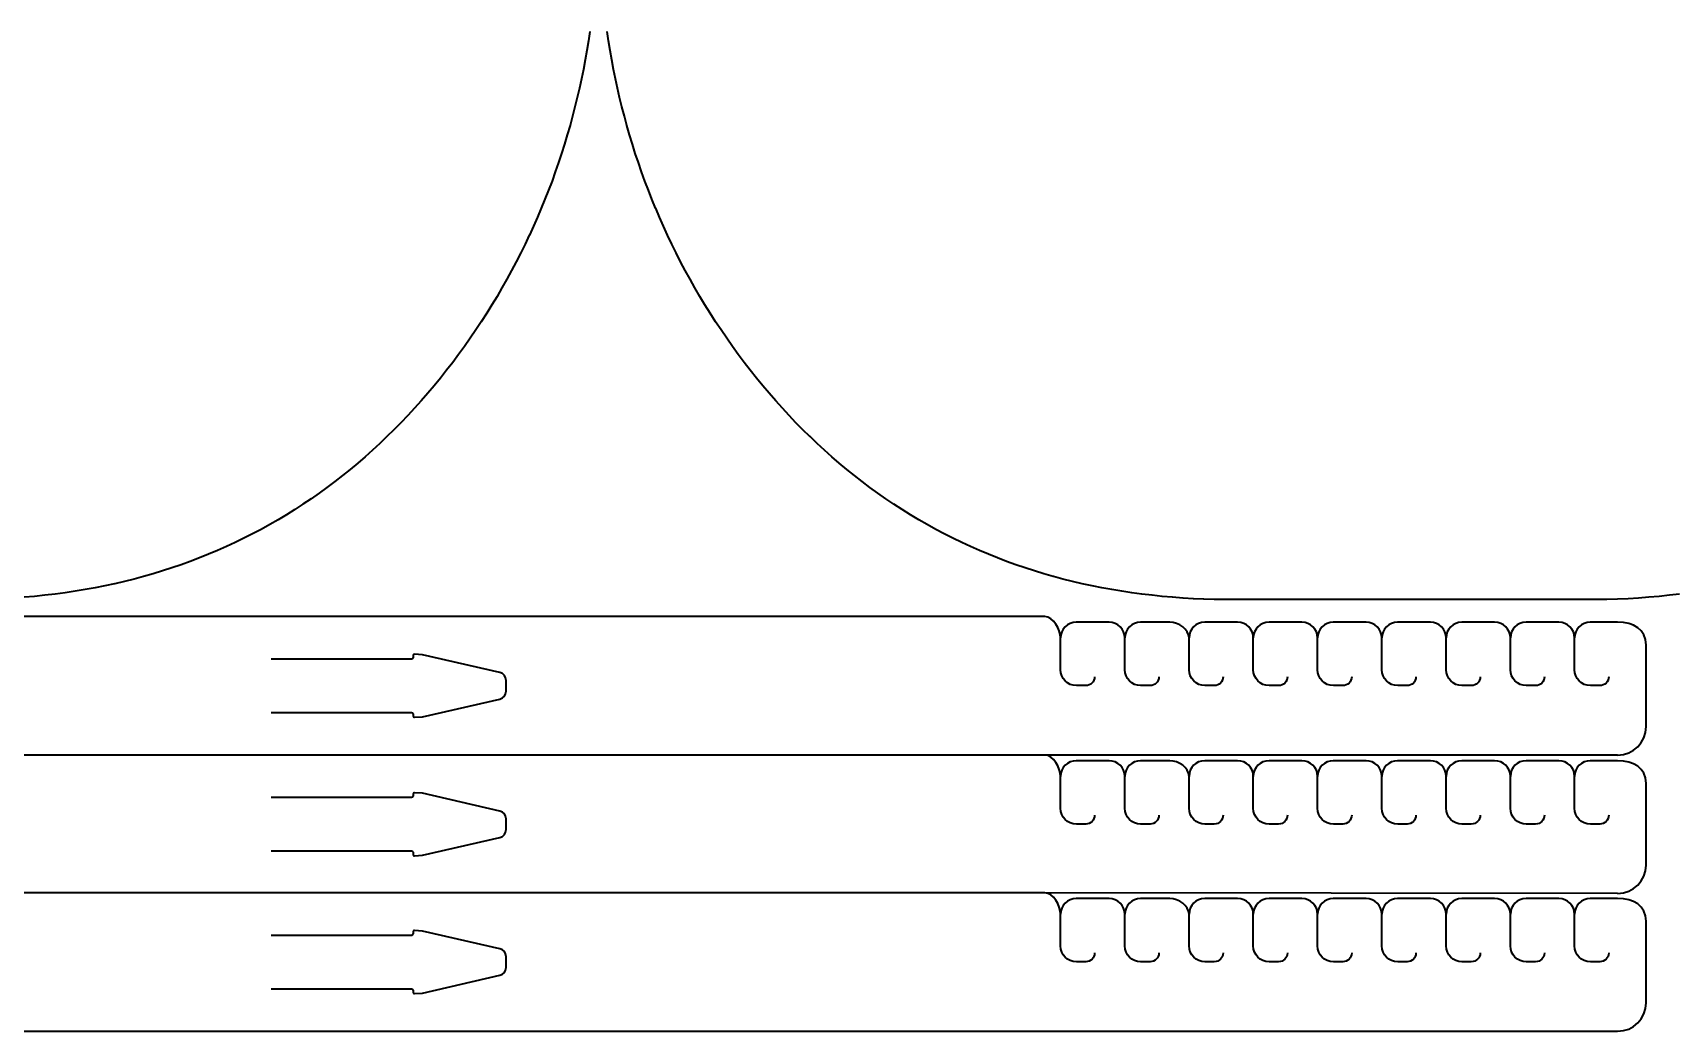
# Model space of a CAD drawing. Header units: inches. Extents: x 0 to 1019, y -766 to -19.
# Drawn here: x 509.4 to 815.6, y -765.6 to -579 of the extents above; entities that cross this region are included whole.
import ezdxf

# ---------------------------------------------------------------- set-up
doc = ezdxf.new("R2010")
doc.units = ezdxf.units.IN
doc.header["$MEASUREMENT"] = 0
doc.layers.add('Layer 1', color=7, linetype='Continuous')

# ---------------------------------------------------------------- blocks, each defined once
blk = doc.blocks.new('block 6')
at = {"layer": 'Layer 1', "color": 178, "lineweight": 35, "true_color": 0x010101}
blk.add_lwpolyline([(613.43, -578.78), (613.17, -580.56), (613.17, -580.56), (612.88, -582.33), (612.88, -582.34), (612.57, -584.11), (612.57, -584.11), (612.24, -585.87), (611.88, -587.64), (611.88, -587.64), (611.5, -589.39), (611.5, -589.4), (611.1, -591.15), (611.1, -591.15), (610.67, -592.9), (610.67, -592.9), (610.22, -594.65), (609.74, -596.39), (609.74, -596.39), (609.24, -598.13), (609.24, -598.13), (608.72, -599.86), (608.72, -599.86), (608.17, -601.59), (608.17, -601.59), (607.6, -603.31), (607.6, -603.31), (607, -605.03), (606.38, -606.74), (606.38, -606.74), (605.73, -608.45), (605.73, -608.45), (605.06, -610.14), (604.37, -611.84), (604.37, -611.84), (603.65, -613.52), (602.91, -615.2), (602.91, -615.2), (602.15, -616.87), (602.14, -616.87), (601.35, -618.53), (601.35, -618.53), (600.54, -620.18), (599.7, -621.83), (599.7, -621.83), (598.84, -623.46), (598.84, -623.46), (597.95, -625.08), (597.95, -625.08), (597.04, -626.7), (597.04, -626.7), (596.11, -628.3), (596.11, -628.3), (595.16, -629.89), (595.16, -629.89), (594.18, -631.46), (594.18, -631.47), (593.17, -633.03), (593.17, -633.03), (592.15, -634.58), (592.15, -634.58), (591.1, -636.12), (591.1, -636.12), (590.03, -637.64), (590.03, -637.64), (588.94, -639.14), (588.94, -639.15), (587.83, -640.63), (587.83, -640.64), (586.69, -642.11), (585.54, -643.56), (585.54, -643.57), (584.36, -645), (584.36, -645), (583.16, -646.42), (583.16, -646.42), (581.94, -647.82), (581.94, -647.82), (580.7, -649.21), (580.7, -649.21), (579.45, -650.57), (579.44, -650.57), (578.17, -651.91), (578.17, -651.91), (576.87, -653.22), (575.55, -654.52), (575.55, -654.52), (574.22, -655.79), (574.21, -655.79), (572.86, -657.04), (572.86, -657.04), (571.49, -658.27), (571.49, -658.27), (570.1, -659.47), (570.1, -659.47), (568.69, -660.65), (568.69, -660.65), (567.26, -661.8), (567.26, -661.8), (565.82, -662.92), (565.82, -662.93), (564.36, -664.02), (564.35, -664.02), (562.88, -665.1), (562.88, -665.1), (561.38, -666.14), (561.38, -666.14), (559.87, -667.16), (559.87, -667.16), (558.34, -668.15), (558.34, -668.15), (556.8, -669.12), (556.8, -669.12), (555.24, -670.05), (555.24, -670.05), (553.67, -670.96), (553.67, -670.96), (552.08, -671.84), (552.08, -671.84), (550.47, -672.69), (550.47, -672.69), (548.85, -673.51), (548.85, -673.51), (547.22, -674.31), (547.22, -674.31), (545.57, -675.07), (545.57, -675.07), (543.91, -675.81), (543.91, -675.81), (542.23, -676.51), (542.23, -676.51), (540.54, -677.19), (540.54, -677.19), (538.83, -677.84), (538.83, -677.84), (537.11, -678.46), (537.11, -678.46), (535.38, -679.06), (535.38, -679.06), (533.63, -679.62), (533.63, -679.62), (531.88, -680.16), (531.87, -680.16), (530.1, -680.66), (530.1, -680.66), (528.32, -681.14), (528.32, -681.14), (526.52, -681.59), (526.52, -681.59), (524.71, -682.01), (524.7, -682.01), (522.88, -682.4), (522.88, -682.4), (521.04, -682.77), (521.04, -682.77), (519.19, -683.11), (519.19, -683.11), (517.33, -683.42), (517.33, -683.42), (515.46, -683.7), (515.45, -683.7), (513.57, -683.95), (513.57, -683.95), (511.67, -684.17), (511.67, -684.17), (509.76, -684.37), (509.75, -684.37), (507.83, -684.54)], dxfattribs=at)
blk = doc.blocks.new('block 7')
at = {"layer": 'Layer 1', "color": 178, "lineweight": 35, "true_color": 0x010101}
blk.add_lwpolyline([(816.95, -683.95), (815.05, -684.17), (815.05, -684.17), (813.14, -684.37), (813.14, -684.37), (811.21, -684.54), (811.21, -684.54), (809.28, -684.68), (809.28, -684.68), (807.33, -684.8), (807.33, -684.8), (805.37, -684.89), (805.36, -684.89), (803.39, -684.94), (803.39, -684.94), (730.1, -684.94), (730.1, -684.94), (728.13, -684.89), (728.13, -684.89), (726.16, -684.8), (726.16, -684.8), (724.22, -684.68), (724.21, -684.68), (722.28, -684.54), (722.28, -684.54), (720.35, -684.37), (720.35, -684.37), (718.44, -684.17), (718.44, -684.17), (716.54, -683.95), (716.54, -683.95), (714.65, -683.7), (714.65, -683.7), (712.78, -683.42), (712.78, -683.42), (710.91, -683.11), (710.91, -683.11), (709.06, -682.77), (709.06, -682.77), (707.23, -682.4), (707.23, -682.4), (705.4, -682.01), (705.4, -682.01), (703.59, -681.59), (703.59, -681.59), (701.79, -681.14), (701.79, -681.14), (700.01, -680.66), (700, -680.66), (698.23, -680.16), (698.23, -680.16), (696.47, -679.62), (696.47, -679.62), (694.73, -679.06), (694.72, -679.06), (692.99, -678.46), (692.99, -678.46), (691.27, -677.84), (691.27, -677.84), (689.57, -677.19), (689.57, -677.19), (687.88, -676.51), (687.88, -676.51), (686.2, -675.81), (686.2, -675.81), (684.54, -675.07), (684.54, -675.07), (682.89, -674.31), (682.89, -674.31), (681.25, -673.51), (681.25, -673.51), (679.63, -672.69), (679.63, -672.69), (678.03, -671.84), (678.03, -671.84), (676.44, -670.96), (676.44, -670.96), (674.86, -670.05), (674.86, -670.05), (673.31, -669.12), (673.3, -669.12), (671.76, -668.15), (671.76, -668.15), (670.23, -667.16), (670.23, -667.16), (668.72, -666.14), (668.72, -666.14), (667.23, -665.1), (667.23, -665.1), (665.75, -664.02), (665.75, -664.02), (664.29, -662.93), (664.29, -662.92), (662.85, -661.8), (662.84, -661.8), (661.42, -660.65), (661.42, -660.65), (660.01, -659.47), (660.01, -659.47), (658.62, -658.27), (658.62, -658.27), (657.25, -657.04), (657.25, -657.04), (655.89, -655.79), (655.89, -655.79), (654.56, -654.52), (654.55, -654.52), (653.24, -653.22), (651.94, -651.91), (651.94, -651.91), (650.66, -650.57), (650.66, -650.57), (649.4, -649.21), (649.4, -649.21), (648.16, -647.82), (648.16, -647.82), (646.95, -646.42), (646.94, -646.42), (645.75, -645), (645.75, -645), (644.57, -643.57), (644.57, -643.56), (643.41, -642.11), (642.28, -640.64), (642.28, -640.63), (641.17, -639.15), (641.17, -639.14), (640.07, -637.64), (640.07, -637.64), (639, -636.12), (639, -636.12), (637.96, -634.58), (637.96, -634.58), (636.93, -633.03), (636.93, -633.03), (635.93, -631.47), (635.93, -631.46), (634.95, -629.89), (634.95, -629.89), (634, -628.3), (633.99, -628.3), (633.06, -626.7), (633.06, -626.7), (632.15, -625.08), (632.15, -625.08), (631.27, -623.46), (631.27, -623.46), (630.4, -621.83), (630.4, -621.83), (629.57, -620.18), (628.75, -618.53), (628.75, -618.53), (627.96, -616.87), (627.96, -616.87), (627.19, -615.2), (627.19, -615.2), (626.45, -613.52), (625.74, -611.84), (625.73, -611.84), (625.04, -610.14), (624.37, -608.45), (624.37, -608.45), (623.73, -606.74), (623.73, -606.74), (623.11, -605.03), (622.51, -603.31), (622.51, -603.31), (621.94, -601.59), (621.94, -601.59), (621.39, -599.86), (621.39, -599.86), (620.87, -598.13), (620.87, -598.13), (620.37, -596.39), (620.37, -596.39), (619.89, -594.65), (619.44, -592.9), (619.44, -592.9), (619.01, -591.15), (619.01, -591.15), (618.61, -589.4), (618.61, -589.39), (618.22, -587.64), (618.22, -587.64), (617.87, -585.87), (617.53, -584.11), (617.53, -584.11), (617.22, -582.34), (617.22, -582.33), (616.94, -580.56), (616.94, -580.56), (616.67, -578.78)], dxfattribs=at)
blk = doc.blocks.new('block 9')
at = {"layer": 'Layer 1', "color": 178, "lineweight": 35, "true_color": 0x010101}
blk.add_open_spline([(805.38, -714.02), (808.32, -714.02), (810.69, -711.64), (810.69, -708.71), (810.69, -708.71), (810.69, -693.46), (810.69, -693.46), (810.69, -690.52), (808.32, -689.2), (805.38, -689.2), (805.38, -689.2), (800.28, -689.2), (800.28, -689.2), (798.66, -689.2), (797.35, -690.52), (797.35, -692.14)], degree=3, knots=[0, 0, 0, 0, 1, 1, 1, 2, 2, 2, 3, 3, 3, 4, 4, 4, 5, 5, 5, 5], dxfattribs=at)
blk = doc.blocks.new('block 8')
at = {"layer": 'Layer 1', "color": 178, "lineweight": 35, "true_color": 0x010101}
for points, knots in [([(707.72, -699.38), (707.72, -700.3), (706.98, -701.04), (706.06, -701.04), (706.06, -701.04), (704.31, -701.04), (704.31, -701.04), (702.67, -701.04), (701.35, -699.72), (701.35, -698.08), (701.35, -698.08), (701.35, -692.14), (701.35, -692.14), (701.35, -690.52), (700.03, -688.15), (698.41, -688.15), (698.41, -688.15), (566.34, -688.14), (566.34, -688.14), (566.34, -688.14), (121.13, -688.14), (121.13, -688.14), (118.2, -688.14), (115.82, -690.52), (115.82, -693.46), (115.82, -693.46), (115.82, -708.71), (115.82, -708.71), (115.82, -711.64), (118.2, -712.96), (121.13, -712.96), (121.13, -712.96), (126.24, -712.96), (126.24, -712.96), (127.86, -712.96), (129.17, -711.65), (129.17, -710.02)], [0, 0, 0, 0, 1, 1, 1, 2, 2, 2, 3, 3, 3, 4, 4, 4, 5, 5, 5, 6, 6, 6, 7, 7, 7, 8, 8, 8, 9, 9, 9, 10, 10, 10, 11, 11, 11, 12, 12, 12, 12]), ([(719.72, -699.38), (719.72, -700.3), (718.98, -701.05), (718.06, -701.04), (718.06, -701.04), (716.31, -701.04), (716.31, -701.04), (714.67, -701.04), (713.35, -699.72), (713.35, -698.08), (713.35, -698.08), (713.35, -692.14), (713.35, -692.14), (713.35, -690.52), (712.03, -689.2), (710.41, -689.2), (710.41, -689.2), (704.28, -689.2), (704.28, -689.2), (702.66, -689.2), (701.35, -690.52), (701.35, -692.14)], [0, 0, 0, 0, 1, 1, 1, 2, 2, 2, 3, 3, 3, 4, 4, 4, 5, 5, 5, 6, 6, 6, 7, 7, 7, 7]), ([(731.72, -699.38), (731.72, -700.3), (730.98, -701.05), (730.06, -701.04), (730.06, -701.04), (728.31, -701.04), (728.31, -701.04), (726.67, -701.04), (725.35, -699.72), (725.35, -698.08), (725.35, -698.08), (725.35, -692.14), (725.35, -692.14), (725.35, -690.52), (723.4, -689.2), (721.78, -689.2), (721.78, -689.2), (716.28, -689.2), (716.28, -689.2), (714.66, -689.2), (713.35, -690.52), (713.35, -692.14)], [0, 0, 0, 0, 1, 1, 1, 2, 2, 2, 3, 3, 3, 4, 4, 4, 5, 5, 5, 6, 6, 6, 7, 7, 7, 7]), ([(743.72, -699.38), (743.72, -700.3), (742.98, -701.05), (742.06, -701.04), (742.06, -701.04), (740.31, -701.04), (740.31, -701.04), (738.67, -701.04), (737.35, -699.72), (737.35, -698.08), (737.35, -698.08), (737.35, -692.14), (737.35, -692.14), (737.35, -690.52), (736.03, -689.2), (734.41, -689.2), (734.41, -689.2), (728.28, -689.2), (728.28, -689.2), (726.66, -689.2), (725.35, -690.52), (725.35, -692.14)], [0, 0, 0, 0, 1, 1, 1, 2, 2, 2, 3, 3, 3, 4, 4, 4, 5, 5, 5, 6, 6, 6, 7, 7, 7, 7]), ([(755.72, -699.38), (755.72, -700.3), (754.98, -701.05), (754.06, -701.04), (754.06, -701.04), (752.31, -701.04), (752.31, -701.04), (750.67, -701.04), (749.35, -699.72), (749.35, -698.08), (749.35, -698.08), (749.35, -692.14), (749.35, -692.14), (749.35, -690.52), (748.03, -689.2), (746.41, -689.2), (746.41, -689.2), (740.28, -689.2), (740.28, -689.2), (738.66, -689.2), (737.35, -690.52), (737.35, -692.14)], [0, 0, 0, 0, 1, 1, 1, 2, 2, 2, 3, 3, 3, 4, 4, 4, 5, 5, 5, 6, 6, 6, 7, 7, 7, 7]), ([(767.72, -699.38), (767.72, -700.3), (766.98, -701.05), (766.06, -701.04), (766.06, -701.04), (764.31, -701.04), (764.31, -701.04), (762.67, -701.04), (761.35, -699.72), (761.35, -698.08), (761.35, -698.08), (761.35, -692.14), (761.35, -692.14), (761.35, -690.52), (760.03, -689.2), (758.41, -689.2), (758.41, -689.2), (752.28, -689.2), (752.28, -689.2), (750.66, -689.2), (749.35, -690.52), (749.35, -692.14)], [0, 0, 0, 0, 1, 1, 1, 2, 2, 2, 3, 3, 3, 4, 4, 4, 5, 5, 5, 6, 6, 6, 7, 7, 7, 7]), ([(779.72, -699.38), (779.72, -700.3), (778.98, -701.05), (778.06, -701.04), (778.06, -701.04), (776.31, -701.04), (776.31, -701.04), (774.67, -701.04), (773.35, -699.72), (773.35, -698.08), (773.35, -698.08), (773.35, -692.14), (773.35, -692.14), (773.35, -690.52), (772.03, -689.2), (770.41, -689.2), (770.41, -689.2), (764.28, -689.2), (764.28, -689.2), (762.66, -689.2), (761.35, -690.52), (761.35, -692.14)], [0, 0, 0, 0, 1, 1, 1, 2, 2, 2, 3, 3, 3, 4, 4, 4, 5, 5, 5, 6, 6, 6, 7, 7, 7, 7]), ([(791.72, -699.38), (791.72, -700.3), (790.98, -701.05), (790.06, -701.04), (790.06, -701.04), (788.31, -701.04), (788.31, -701.04), (786.67, -701.04), (785.35, -699.72), (785.35, -698.08), (785.35, -698.08), (785.35, -692.14), (785.35, -692.14), (785.35, -690.52), (784.03, -689.2), (782.41, -689.2), (782.41, -689.2), (776.28, -689.2), (776.28, -689.2), (774.66, -689.2), (773.35, -690.52), (773.35, -692.14)], [0, 0, 0, 0, 1, 1, 1, 2, 2, 2, 3, 3, 3, 4, 4, 4, 5, 5, 5, 6, 6, 6, 7, 7, 7, 7]), ([(803.72, -699.38), (803.72, -700.3), (802.98, -701.05), (802.06, -701.04), (802.06, -701.04), (800.31, -701.04), (800.31, -701.04), (798.67, -701.04), (797.35, -699.72), (797.35, -698.08), (797.35, -698.08), (797.35, -692.14), (797.35, -692.14), (797.35, -690.52), (796.03, -689.2), (794.41, -689.2), (794.41, -689.2), (788.28, -689.2), (788.28, -689.2), (786.66, -689.2), (785.35, -690.52), (785.35, -692.14)], [0, 0, 0, 0, 1, 1, 1, 2, 2, 2, 3, 3, 3, 4, 4, 4, 5, 5, 5, 6, 6, 6, 7, 7, 7, 7]), ([(553.93, -706.07), (553.93, -706.07), (580.17, -706.07), (580.17, -706.07), (580.31, -706.07), (580.43, -706.18), (580.43, -706.33), (580.43, -706.33), (580.43, -706.7), (580.43, -706.7), (580.43, -706.78), (580.46, -706.85), (580.51, -706.9), (580.57, -706.95), (580.64, -706.98), (580.72, -706.97), (580.72, -706.97), (582.21, -706.88), (582.21, -706.88), (582.21, -706.88), (596.64, -703.55), (596.64, -703.55), (597.32, -703.39), (597.81, -702.78), (597.81, -702.08), (597.81, -702.08), (597.81, -700.08), (597.81, -700.08), (597.81, -699.38), (597.32, -698.77), (596.64, -698.62), (596.64, -698.62), (582.21, -695.29), (582.21, -695.29), (582.21, -695.29), (580.72, -695.19), (580.72, -695.19), (580.64, -695.19), (580.57, -695.21), (580.51, -695.26), (580.46, -695.32), (580.43, -695.39), (580.43, -695.46), (580.43, -695.46), (580.43, -695.83), (580.43, -695.83), (580.43, -695.98), (580.31, -696.1), (580.17, -696.1), (580.17, -696.1), (553.93, -696.1), (553.93, -696.1)], [0, 0, 0, 0, 1, 1, 1, 2, 2, 2, 3, 3, 3, 4, 4, 4, 5, 5, 5, 6, 6, 6, 7, 7, 7, 8, 8, 8, 9, 9, 9, 10, 10, 10, 11, 11, 11, 12, 12, 12, 13, 13, 13, 14, 14, 14, 15, 15, 15, 16, 16, 16, 17, 17, 17, 17])]:
    blk.add_open_spline(points, degree=3, knots=knots, dxfattribs=at)
at = {"layer": 'Layer 1'}
blk.add_blockref('block 9', (0, 0), dxfattribs=at)
blk = doc.blocks.new('block 11')
at = {"layer": 'Layer 1', "color": 178, "lineweight": 35, "true_color": 0x010101}
blk.add_open_spline([(805.38, -739.89), (808.32, -739.89), (810.69, -737.51), (810.69, -734.58), (810.69, -734.58), (810.69, -719.33), (810.69, -719.33), (810.69, -716.4), (808.32, -715.08), (805.38, -715.08), (805.38, -715.08), (800.28, -715.08), (800.28, -715.08), (798.66, -715.08), (797.35, -716.39), (797.35, -718.01)], degree=3, knots=[0, 0, 0, 0, 1, 1, 1, 2, 2, 2, 3, 3, 3, 4, 4, 4, 5, 5, 5, 5], dxfattribs=at)
blk = doc.blocks.new('block 10')
at = {"layer": 'Layer 1', "color": 178, "lineweight": 35, "true_color": 0x010101}
for points, knots in [([(707.72, -725.25), (707.72, -726.17), (706.98, -726.92), (706.06, -726.92), (706.06, -726.92), (704.31, -726.92), (704.31, -726.92), (702.67, -726.92), (701.35, -725.59), (701.35, -723.95), (701.35, -723.95), (701.35, -718.01), (701.35, -718.01), (701.35, -716.39), (700.03, -714.02), (698.41, -714.02), (698.41, -714.02), (566.34, -714.02), (566.34, -714.02), (566.34, -714.02), (121.13, -714.02), (121.13, -714.02), (118.2, -714.02), (115.82, -716.4), (115.82, -719.33), (115.82, -719.33), (115.82, -734.58), (115.82, -734.58), (115.82, -737.51), (118.2, -738.83), (121.13, -738.83), (121.13, -738.83), (126.24, -738.83), (126.24, -738.83), (127.86, -738.83), (129.17, -737.52), (129.17, -735.9)], [0, 0, 0, 0, 1, 1, 1, 2, 2, 2, 3, 3, 3, 4, 4, 4, 5, 5, 5, 6, 6, 6, 7, 7, 7, 8, 8, 8, 9, 9, 9, 10, 10, 10, 11, 11, 11, 12, 12, 12, 12]), ([(719.72, -725.25), (719.72, -726.17), (718.98, -726.92), (718.06, -726.92), (718.06, -726.92), (716.31, -726.92), (716.31, -726.92), (714.67, -726.92), (713.35, -725.59), (713.35, -723.95), (713.35, -723.95), (713.35, -718.01), (713.35, -718.01), (713.35, -716.39), (712.03, -715.08), (710.41, -715.08), (710.41, -715.08), (704.28, -715.08), (704.28, -715.08), (702.66, -715.08), (701.35, -716.39), (701.35, -718.01)], [0, 0, 0, 0, 1, 1, 1, 2, 2, 2, 3, 3, 3, 4, 4, 4, 5, 5, 5, 6, 6, 6, 7, 7, 7, 7]), ([(731.72, -725.25), (731.72, -726.17), (730.98, -726.92), (730.06, -726.92), (730.06, -726.92), (728.31, -726.92), (728.31, -726.92), (726.67, -726.92), (725.35, -725.59), (725.35, -723.95), (725.35, -723.95), (725.35, -718.01), (725.35, -718.01), (725.35, -716.39), (723.4, -715.08), (721.78, -715.08), (721.78, -715.08), (716.28, -715.08), (716.28, -715.08), (714.66, -715.08), (713.35, -716.39), (713.35, -718.01)], [0, 0, 0, 0, 1, 1, 1, 2, 2, 2, 3, 3, 3, 4, 4, 4, 5, 5, 5, 6, 6, 6, 7, 7, 7, 7]), ([(743.72, -725.25), (743.72, -726.17), (742.98, -726.92), (742.06, -726.92), (742.06, -726.92), (740.31, -726.92), (740.31, -726.92), (738.67, -726.92), (737.35, -725.59), (737.35, -723.95), (737.35, -723.95), (737.35, -718.01), (737.35, -718.01), (737.35, -716.39), (736.03, -715.08), (734.41, -715.08), (734.41, -715.08), (728.28, -715.08), (728.28, -715.08), (726.66, -715.08), (725.35, -716.39), (725.35, -718.01)], [0, 0, 0, 0, 1, 1, 1, 2, 2, 2, 3, 3, 3, 4, 4, 4, 5, 5, 5, 6, 6, 6, 7, 7, 7, 7]), ([(755.72, -725.25), (755.72, -726.17), (754.98, -726.92), (754.06, -726.92), (754.06, -726.92), (752.31, -726.92), (752.31, -726.92), (750.67, -726.92), (749.35, -725.59), (749.35, -723.95), (749.35, -723.95), (749.35, -718.01), (749.35, -718.01), (749.35, -716.39), (748.03, -715.08), (746.41, -715.08), (746.41, -715.08), (740.28, -715.08), (740.28, -715.08), (738.66, -715.08), (737.35, -716.39), (737.35, -718.01)], [0, 0, 0, 0, 1, 1, 1, 2, 2, 2, 3, 3, 3, 4, 4, 4, 5, 5, 5, 6, 6, 6, 7, 7, 7, 7]), ([(767.72, -725.25), (767.72, -726.17), (766.98, -726.92), (766.06, -726.92), (766.06, -726.92), (764.31, -726.92), (764.31, -726.92), (762.67, -726.92), (761.35, -725.59), (761.35, -723.95), (761.35, -723.95), (761.35, -718.01), (761.35, -718.01), (761.35, -716.39), (760.03, -715.08), (758.41, -715.08), (758.41, -715.08), (752.28, -715.08), (752.28, -715.08), (750.66, -715.08), (749.35, -716.39), (749.35, -718.01)], [0, 0, 0, 0, 1, 1, 1, 2, 2, 2, 3, 3, 3, 4, 4, 4, 5, 5, 5, 6, 6, 6, 7, 7, 7, 7]), ([(779.72, -725.25), (779.72, -726.17), (778.98, -726.92), (778.06, -726.92), (778.06, -726.92), (776.31, -726.92), (776.31, -726.92), (774.67, -726.92), (773.35, -725.59), (773.35, -723.95), (773.35, -723.95), (773.35, -718.01), (773.35, -718.01), (773.35, -716.39), (772.03, -715.08), (770.41, -715.08), (770.41, -715.08), (764.28, -715.08), (764.28, -715.08), (762.66, -715.08), (761.35, -716.39), (761.35, -718.01)], [0, 0, 0, 0, 1, 1, 1, 2, 2, 2, 3, 3, 3, 4, 4, 4, 5, 5, 5, 6, 6, 6, 7, 7, 7, 7]), ([(791.72, -725.25), (791.72, -726.17), (790.98, -726.92), (790.06, -726.92), (790.06, -726.92), (788.31, -726.92), (788.31, -726.92), (786.67, -726.92), (785.35, -725.59), (785.35, -723.95), (785.35, -723.95), (785.35, -718.01), (785.35, -718.01), (785.35, -716.39), (784.03, -715.08), (782.41, -715.08), (782.41, -715.08), (776.28, -715.08), (776.28, -715.08), (774.66, -715.08), (773.35, -716.39), (773.35, -718.01)], [0, 0, 0, 0, 1, 1, 1, 2, 2, 2, 3, 3, 3, 4, 4, 4, 5, 5, 5, 6, 6, 6, 7, 7, 7, 7]), ([(803.72, -725.25), (803.72, -726.17), (802.98, -726.92), (802.06, -726.92), (802.06, -726.92), (800.31, -726.92), (800.31, -726.92), (798.67, -726.92), (797.35, -725.59), (797.35, -723.95), (797.35, -723.95), (797.35, -718.01), (797.35, -718.01), (797.35, -716.39), (796.03, -715.08), (794.41, -715.08), (794.41, -715.08), (788.28, -715.08), (788.28, -715.08), (786.66, -715.08), (785.35, -716.39), (785.35, -718.01)], [0, 0, 0, 0, 1, 1, 1, 2, 2, 2, 3, 3, 3, 4, 4, 4, 5, 5, 5, 6, 6, 6, 7, 7, 7, 7]), ([(553.93, -731.94), (553.93, -731.94), (580.17, -731.94), (580.17, -731.94), (580.31, -731.94), (580.43, -732.06), (580.43, -732.2), (580.43, -732.2), (580.43, -732.57), (580.43, -732.57), (580.43, -732.65), (580.46, -732.72), (580.51, -732.77), (580.57, -732.82), (580.64, -732.85), (580.72, -732.84), (580.72, -732.84), (582.21, -732.75), (582.21, -732.75), (582.21, -732.75), (596.64, -729.42), (596.64, -729.42), (597.32, -729.26), (597.81, -728.65), (597.81, -727.95), (597.81, -727.95), (597.81, -725.96), (597.81, -725.96), (597.81, -725.25), (597.32, -724.65), (596.64, -724.49), (596.64, -724.49), (582.21, -721.16), (582.21, -721.16), (582.21, -721.16), (580.72, -721.07), (580.72, -721.07), (580.64, -721.06), (580.57, -721.09), (580.51, -721.14), (580.46, -721.19), (580.43, -721.26), (580.43, -721.33), (580.43, -721.33), (580.43, -721.71), (580.43, -721.71), (580.43, -721.85), (580.31, -721.97), (580.17, -721.97), (580.17, -721.97), (553.93, -721.97), (553.93, -721.97)], [0, 0, 0, 0, 1, 1, 1, 2, 2, 2, 3, 3, 3, 4, 4, 4, 5, 5, 5, 6, 6, 6, 7, 7, 7, 8, 8, 8, 9, 9, 9, 10, 10, 10, 11, 11, 11, 12, 12, 12, 13, 13, 13, 14, 14, 14, 15, 15, 15, 16, 16, 16, 17, 17, 17, 17])]:
    blk.add_open_spline(points, degree=3, knots=knots, dxfattribs=at)
at = {"layer": 'Layer 1'}
blk.add_blockref('block 11', (0, 0), dxfattribs=at)
blk = doc.blocks.new('block 13')
at = {"layer": 'Layer 1', "color": 178, "lineweight": 35, "true_color": 0x010101}
blk.add_open_spline([(218.79, -754.4), (218.79, -753.49), (219.54, -752.74), (220.46, -752.74), (220.46, -752.74), (222.21, -752.74), (222.21, -752.74), (223.84, -752.74), (225.17, -754.07), (225.17, -755.7), (225.17, -755.7), (225.17, -761.65), (225.17, -761.65), (225.17, -763.27), (226.49, -765.64), (228.11, -765.64), (228.11, -765.64), (805.38, -765.64), (805.38, -765.64), (808.32, -765.64), (810.69, -763.26), (810.69, -760.33), (810.69, -760.33), (810.69, -745.08), (810.69, -745.08), (810.69, -742.15), (808.32, -740.83), (805.38, -740.83), (805.38, -740.83), (800.28, -740.83), (800.28, -740.83), (798.66, -740.83), (797.35, -742.14), (797.35, -743.76)], degree=3, knots=[0, 0, 0, 0, 1, 1, 1, 2, 2, 2, 3, 3, 3, 4, 4, 4, 5, 5, 5, 6, 6, 6, 7, 7, 7, 8, 8, 8, 9, 9, 9, 10, 10, 10, 11, 11, 11, 11], dxfattribs=at)
blk = doc.blocks.new('block 12')
at = {"layer": 'Layer 1', "color": 178, "lineweight": 35, "true_color": 0x010101}
for points, knots in [([(707.72, -751), (707.72, -751.92), (706.98, -752.67), (706.06, -752.67), (706.06, -752.67), (704.31, -752.67), (704.31, -752.67), (702.67, -752.67), (701.35, -751.34), (701.35, -749.7), (701.35, -749.7), (701.35, -743.76), (701.35, -743.76), (701.35, -742.14), (700.03, -739.77), (698.41, -739.77), (698.41, -739.77), (566.34, -739.77), (566.34, -739.77), (566.34, -739.77), (121.13, -739.77), (121.13, -739.77), (118.2, -739.77), (115.82, -742.15), (115.82, -745.08), (115.82, -745.08), (115.82, -760.33), (115.82, -760.33), (115.82, -763.26), (118.2, -764.58), (121.13, -764.58), (121.13, -764.58), (126.24, -764.58), (126.24, -764.58), (127.86, -764.58), (129.17, -763.27), (129.17, -761.65)], [0, 0, 0, 0, 1, 1, 1, 2, 2, 2, 3, 3, 3, 4, 4, 4, 5, 5, 5, 6, 6, 6, 7, 7, 7, 8, 8, 8, 9, 9, 9, 10, 10, 10, 11, 11, 11, 12, 12, 12, 12]), ([(719.72, -751), (719.72, -751.92), (718.98, -752.67), (718.06, -752.67), (718.06, -752.67), (716.31, -752.67), (716.31, -752.67), (714.67, -752.67), (713.35, -751.34), (713.35, -749.7), (713.35, -749.7), (713.35, -743.76), (713.35, -743.76), (713.35, -742.14), (712.03, -740.83), (710.41, -740.83), (710.41, -740.83), (704.28, -740.83), (704.28, -740.83), (702.66, -740.83), (701.35, -742.14), (701.35, -743.76)], [0, 0, 0, 0, 1, 1, 1, 2, 2, 2, 3, 3, 3, 4, 4, 4, 5, 5, 5, 6, 6, 6, 7, 7, 7, 7]), ([(731.72, -751), (731.72, -751.92), (730.98, -752.67), (730.06, -752.67), (730.06, -752.67), (728.31, -752.67), (728.31, -752.67), (726.67, -752.67), (725.35, -751.34), (725.35, -749.7), (725.35, -749.7), (725.35, -743.76), (725.35, -743.76), (725.35, -742.14), (723.4, -740.83), (721.78, -740.83), (721.78, -740.83), (716.28, -740.83), (716.28, -740.83), (714.66, -740.83), (713.35, -742.14), (713.35, -743.76)], [0, 0, 0, 0, 1, 1, 1, 2, 2, 2, 3, 3, 3, 4, 4, 4, 5, 5, 5, 6, 6, 6, 7, 7, 7, 7]), ([(743.72, -751), (743.72, -751.92), (742.98, -752.67), (742.06, -752.67), (742.06, -752.67), (740.31, -752.67), (740.31, -752.67), (738.67, -752.67), (737.35, -751.34), (737.35, -749.7), (737.35, -749.7), (737.35, -743.76), (737.35, -743.76), (737.35, -742.14), (736.03, -740.83), (734.41, -740.83), (734.41, -740.83), (728.28, -740.83), (728.28, -740.83), (726.66, -740.83), (725.35, -742.14), (725.35, -743.76)], [0, 0, 0, 0, 1, 1, 1, 2, 2, 2, 3, 3, 3, 4, 4, 4, 5, 5, 5, 6, 6, 6, 7, 7, 7, 7]), ([(755.72, -751), (755.72, -751.92), (754.98, -752.67), (754.06, -752.67), (754.06, -752.67), (752.31, -752.67), (752.31, -752.67), (750.67, -752.67), (749.35, -751.34), (749.35, -749.7), (749.35, -749.7), (749.35, -743.76), (749.35, -743.76), (749.35, -742.14), (748.03, -740.83), (746.41, -740.83), (746.41, -740.83), (740.28, -740.83), (740.28, -740.83), (738.66, -740.83), (737.35, -742.14), (737.35, -743.76)], [0, 0, 0, 0, 1, 1, 1, 2, 2, 2, 3, 3, 3, 4, 4, 4, 5, 5, 5, 6, 6, 6, 7, 7, 7, 7]), ([(767.72, -751), (767.72, -751.92), (766.98, -752.67), (766.06, -752.67), (766.06, -752.67), (764.31, -752.67), (764.31, -752.67), (762.67, -752.67), (761.35, -751.34), (761.35, -749.7), (761.35, -749.7), (761.35, -743.76), (761.35, -743.76), (761.35, -742.14), (760.03, -740.83), (758.41, -740.83), (758.41, -740.83), (752.28, -740.83), (752.28, -740.83), (750.66, -740.83), (749.35, -742.14), (749.35, -743.76)], [0, 0, 0, 0, 1, 1, 1, 2, 2, 2, 3, 3, 3, 4, 4, 4, 5, 5, 5, 6, 6, 6, 7, 7, 7, 7]), ([(779.72, -751), (779.72, -751.92), (778.98, -752.67), (778.06, -752.67), (778.06, -752.67), (776.31, -752.67), (776.31, -752.67), (774.67, -752.67), (773.35, -751.34), (773.35, -749.7), (773.35, -749.7), (773.35, -743.76), (773.35, -743.76), (773.35, -742.14), (772.03, -740.83), (770.41, -740.83), (770.41, -740.83), (764.28, -740.83), (764.28, -740.83), (762.66, -740.83), (761.35, -742.14), (761.35, -743.76)], [0, 0, 0, 0, 1, 1, 1, 2, 2, 2, 3, 3, 3, 4, 4, 4, 5, 5, 5, 6, 6, 6, 7, 7, 7, 7]), ([(791.72, -751), (791.72, -751.92), (790.98, -752.67), (790.06, -752.67), (790.06, -752.67), (788.31, -752.67), (788.31, -752.67), (786.67, -752.67), (785.35, -751.34), (785.35, -749.7), (785.35, -749.7), (785.35, -743.76), (785.35, -743.76), (785.35, -742.14), (784.03, -740.83), (782.41, -740.83), (782.41, -740.83), (776.28, -740.83), (776.28, -740.83), (774.66, -740.83), (773.35, -742.14), (773.35, -743.76)], [0, 0, 0, 0, 1, 1, 1, 2, 2, 2, 3, 3, 3, 4, 4, 4, 5, 5, 5, 6, 6, 6, 7, 7, 7, 7]), ([(803.72, -751), (803.72, -751.92), (802.98, -752.67), (802.06, -752.67), (802.06, -752.67), (800.31, -752.67), (800.31, -752.67), (798.67, -752.67), (797.35, -751.34), (797.35, -749.7), (797.35, -749.7), (797.35, -743.76), (797.35, -743.76), (797.35, -742.14), (796.03, -740.83), (794.41, -740.83), (794.41, -740.83), (788.28, -740.83), (788.28, -740.83), (786.66, -740.83), (785.35, -742.14), (785.35, -743.76)], [0, 0, 0, 0, 1, 1, 1, 2, 2, 2, 3, 3, 3, 4, 4, 4, 5, 5, 5, 6, 6, 6, 7, 7, 7, 7]), ([(553.93, -757.69), (553.93, -757.69), (580.17, -757.69), (580.17, -757.69), (580.31, -757.69), (580.43, -757.8), (580.43, -757.95), (580.43, -757.95), (580.43, -758.32), (580.43, -758.32), (580.43, -758.4), (580.46, -758.47), (580.51, -758.52), (580.57, -758.57), (580.64, -758.6), (580.72, -758.59), (580.72, -758.59), (582.21, -758.5), (582.21, -758.5), (582.21, -758.5), (596.64, -755.17), (596.64, -755.17), (597.32, -755.01), (597.81, -754.4), (597.81, -753.7), (597.81, -753.7), (597.81, -751.71), (597.81, -751.71), (597.81, -751), (597.32, -750.4), (596.64, -750.24), (596.64, -750.24), (582.21, -746.91), (582.21, -746.91), (582.21, -746.91), (580.72, -746.81), (580.72, -746.81), (580.64, -746.81), (580.57, -746.84), (580.51, -746.89), (580.46, -746.94), (580.43, -747.01), (580.43, -747.08), (580.43, -747.08), (580.43, -747.46), (580.43, -747.46), (580.43, -747.6), (580.31, -747.72), (580.17, -747.72), (580.17, -747.72), (553.93, -747.72), (553.93, -747.72)], [0, 0, 0, 0, 1, 1, 1, 2, 2, 2, 3, 3, 3, 4, 4, 4, 5, 5, 5, 6, 6, 6, 7, 7, 7, 8, 8, 8, 9, 9, 9, 10, 10, 10, 11, 11, 11, 12, 12, 12, 13, 13, 13, 14, 14, 14, 15, 15, 15, 16, 16, 16, 17, 17, 17, 17])]:
    blk.add_open_spline(points, degree=3, knots=knots, dxfattribs=at)
at = {"layer": 'Layer 1'}
blk.add_blockref('block 13', (0, 0), dxfattribs=at)

msp = doc.modelspace()

# ---------------------------------------------------------------- linework, layer by layer
at = {"layer": 'Layer 1', "color": 178, "lineweight": 35, "true_color": 0x010101}
for points in [[(805.38, -714.02), (698.41, -714.02)], [(805.38, -739.89), (698.41, -739.77)]]:
    msp.add_lwpolyline(points, dxfattribs=at)

# ---------------------------------------------------------------- block references
at = {"layer": 'Layer 1'}
for name in ['block 6', 'block 7', 'block 8', 'block 10', 'block 12']:
    msp.add_blockref(name, (0, 0), dxfattribs=at)

doc.saveas('drawing.dxf')
